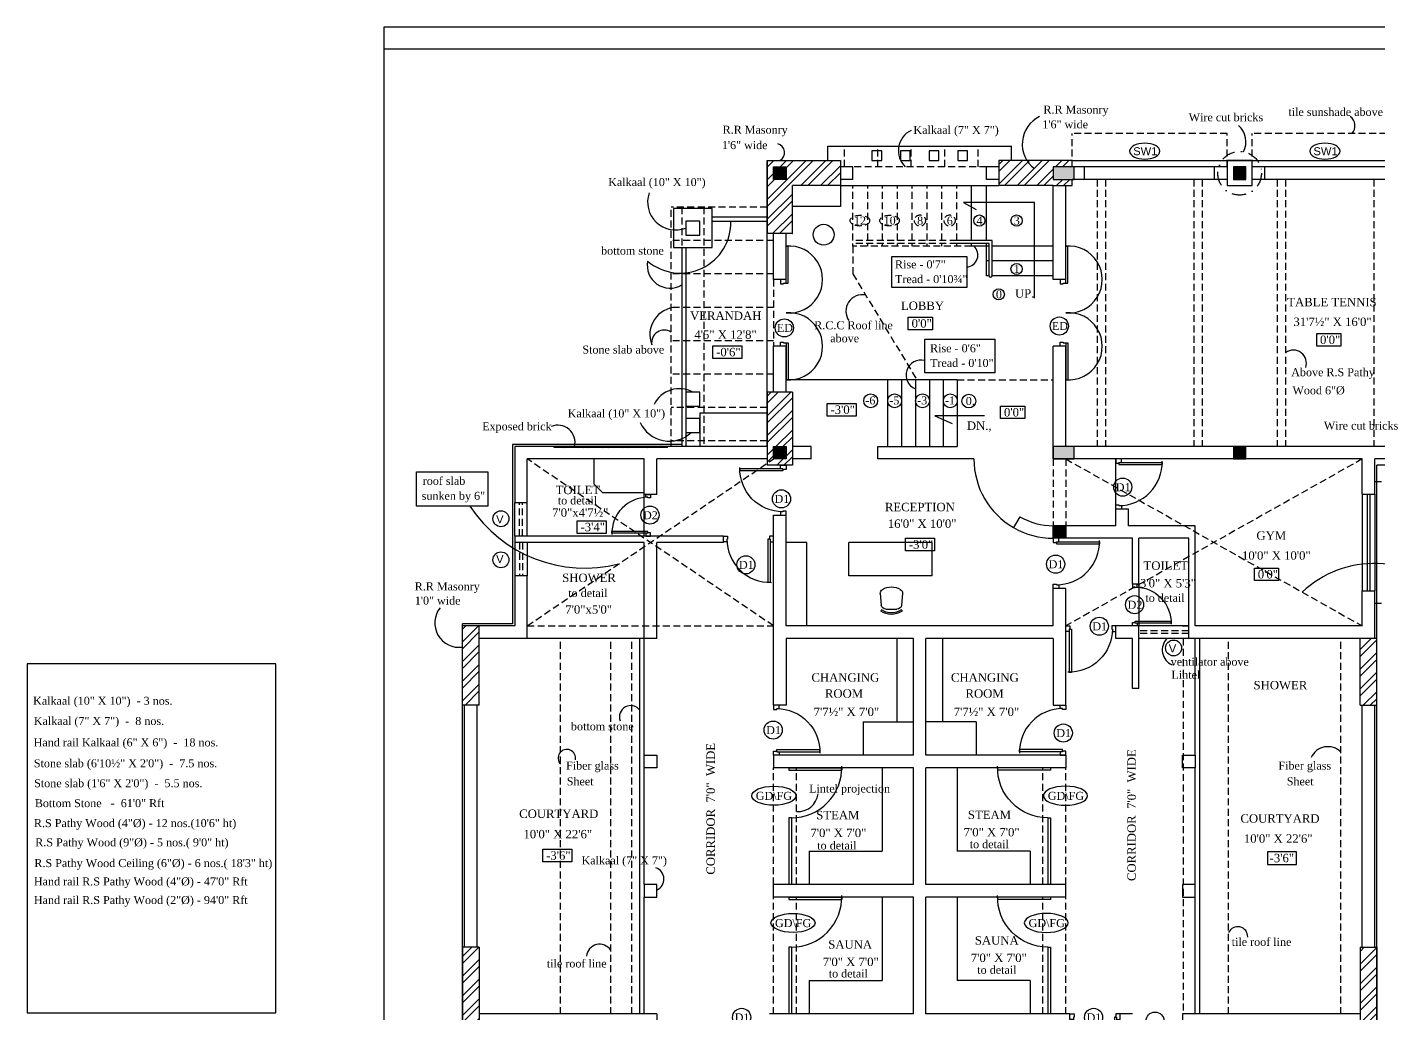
# Model space of a CAD drawing. Extents: x 12259 to 18078, y -1461 to 1911.
# Drawn here: x 13538 to 14510, y 144 to 854 of the extents above; entities that cross this region are included whole.
import ezdxf
from ezdxf.enums import TextEntityAlignment as Align

# ---------------------------------------------------------------- set-up
doc = ezdxf.new("R2010")
doc.units = 0
doc.header["$LTSCALE"] = 20
doc.header["$MEASUREMENT"] = 0
doc.linetypes.add('DASHDOT', pattern=[1, 0.5, -0.25, 0, -0.25])
doc.linetypes.add('HIDDEN', pattern=[0.375, 0.25, -0.125])
doc.layers.get('0').update_dxf_attribs({"linetype": 'CONTINUOUS'})
for name, color, linetype in [('border', 230, 'CONTINUOUS'), ('column', 31, 'CONTINUOUS'), ('DETTEXT', 7, 'CONTINUOUS'), ('DOOR', 1, 'CONTINUOUS'), ('door text', 2, 'CONTINUOUS'), ('FURN', 10, 'CONTINUOUS'), ('Glass', 130, 'CONTINUOUS'), ('handrail', 1, 'CONTINUOUS'), ('HATCH', 252, 'CONTINUOUS'), ('kalkaal', 7, 'CONTINUOUS'), ('Roof lilne', 31, 'CONTINUOUS'), ('Stone', 8, 'CONTINUOUS'), ('text', 2, 'CONTINUOUS'), ('wall', 13, 'CONTINUOUS'), ('window', 4, 'CONTINUOUS'), ('window sill', 5, 'CONTINUOUS'), ('WINTEXT', 2, 'CONTINUOUS'), ('WOOD', 7, 'CONTINUOUS')]:
    doc.layers.add(name, color=color, linetype=linetype)
doc.layers.add('correct', color=230, linetype='CONTINUOUS', plot=False)
doc.styles.add('STYLE1', font='arial_2.ttf', dxfattribs={"width": 0.75, "oblique": 25})
doc.styles.add('style5', font='times_2.ttf')
pattern_1 = [(45, (0, 47.558), (-7.071068, 7.071068), []), (45, (0, 52.558), (-7.071068, 7.071068), [])]

# ---------------------------------------------------------------- blocks, each defined once
blk = doc.blocks.new('DR1H902')
at = {"color": 0}
for p, q in [((-0.5, 0), (-0.5, 1)), ((-0.5, 1), (-0.45, 1)), ((-0.45, 0), (-0.45, 1)), ((-0.5, 0), (-0.45, 0))]:
    blk.add_line(p, q, dxfattribs=at)
blk.add_arc((-0.5, 0), 1, 0, 91.707, dxfattribs=at)
blk = doc.blocks.new('A$C3B4262AC')
at = {"layer": 'DOOR'}
for p, q in [((0, 4), (0, 0)), ((2.5, 4), (0, 4)), ((0, 0), (3, 0)), ((2.5, 2.25), (2.5, 4)), ((3, 2.25), (2.5, 2.25)), ((3, 0), (3, 2.25))]:
    blk.add_line(p, q, dxfattribs=at)
blk = doc.blocks.new('A$C1F9E242A')
blk.add_blockref('A$C3B4262AC', (0, 0))
at = {"xscale": -1}
blk.add_blockref('A$C3B4262AC', (36, 0), dxfattribs=at)
at = {"layer": 'DOOR', "xscale": -31, "yscale": 31, "zscale": 68.88888888888889}
blk.add_blockref('DR1H902', (18, 2.25), dxfattribs=at)
blk = doc.blocks.new('*U19')
at = {"xscale": -1, "rotation": 90.00000000000256}
blk.add_blockref('A$C1F9E242A', (-13.99, 19.99), dxfattribs=at)
blk = doc.blocks.new('*U23')
at = {"rotation": 270.0000000000025}
blk.add_blockref('A$C1F9E242A', (-18, 20), dxfattribs=at)
blk = doc.blocks.new('*U15')
at = {"xscale": -1, "rotation": 90.00000000000249}
blk.add_blockref('A$C1F9E242A', (-13.99, 19.99), dxfattribs=at)
blk = doc.blocks.new('*U24')
at = {"rotation": 359.9999999999999}
blk.add_blockref('A$C1F9E242A', (-36, -2), dxfattribs=at)
blk = doc.blocks.new('*U18')
at = {"xscale": -1, "rotation": 270.0000000000025}
blk.add_blockref('A$C1F9E242A', (-17.99, -16.01), dxfattribs=at)
blk = doc.blocks.new('CHAIR1')
at = {"color": 0}
for p, q in [((6.1, 10), (16.4, 9.1)), ((20.1, 5), (20.1, -5)), ((20.8, 8.8), (21.9, 9.6)), ((6.1, -10), (16.4, -9.1)), ((20.8, -8.8), (21.9, -9.6))]:
    blk.add_line(p, q, dxfattribs=at)
for centre, radius, start, end in [((15.4, 0), 15.4, 148.407, 211.593), ((5.7, 5.9), 4.06, 85.0303, 148.407), ((16, 5), 4.06, 0, 85.0303), ((7.9, 0), 15.6, 325.6197, 34.3803), ((7.9, 0), 16.9, 325.6197, 34.3803), ((5.7, -5.9), 4.06, 211.593, 274.9697), ((16, -5), 4.06, 274.9697, 0)]:
    blk.add_arc(centre, radius, start, end, dxfattribs=at)
blk = doc.blocks.new('A$C240D2A6D')
at = {"color": 0}
blk.add_line((0.97, 2.5), (0.97, 2.5), dxfattribs=at)
at = {"layer": 'DOOR'}
for p, q in [((0, 45.5), (0, 72)), ((0, 72), (1.55, 72)), ((1.55, 45.5), (1.55, 72)), ((0, 45.5), (1.55, 45.5)), ((0, 2.5), (1.55, 2.5)), ((0, 2.5), (0, -24)), ((1.55, 2.5), (1.55, -24)), ((0, -24), (1.55, -24))]:
    blk.add_line(p, q, dxfattribs=at)
for centre in [(2.15, 48), (2.15, 0)]:
    blk.add_arc(centre, 24.1, 264.87242, 95.12758, dxfattribs=at)
at = {"yscale": 1.000001437762421, "rotation": 270}
for p, xscale, zscale in [((-4, 48), 1.000001437762421, 1.000001437762421), ((-4, 0), -1.000001437762421, 1.000001437762382)]:
    blk.add_blockref('A$C3B4262AC', p, dxfattribs=dict(at, xscale=xscale, zscale=zscale))
blk = doc.blocks.new('A$C0BD9222F')
at = {"layer": 'Glass', "color": 4}
for p, q in [((0, 36), (-38, 36)), ((-38, 36), (-38, 34.2)), ((0, 34.2), (-38, 34.2)), ((0, 36), (0, 34.2))]:
    blk.add_line(p, q, dxfattribs=at)
at = {"layer": 'Glass', "color": 4, "extrusion": (0, 0, -1)}
blk.add_ellipse((-2, 36), major_axis=(-25.46, 25.46), ratio=1, start_param=3.926991, end_param=5.52758, dxfattribs=at)
blk = doc.blocks.new('*U27')
at = {"xscale": -1, "rotation": 359.9999999999998}
blk.add_blockref('A$C1F9E242A', (0, -2), dxfattribs=at)
blk = doc.blocks.new('*U28')
at = {"rotation": 179.9999999999999}
blk.add_blockref('A$C1F9E242A', (0, 2), dxfattribs=at)

msp = doc.modelspace()

# ---------------------------------------------------------------- hatches: boundary and pattern name
at = {"layer": 'column'}
msp.add_hatch(color=8, dxfattribs=at).paths.add_polyline_path([(14275.45, 495.29), (14275.45, 486.29), (14284.45, 486.29), (14284.45, 495.29)])
at = {"layer": 'HATCH'}
for points in [[(14074.45, 744.29), (14083.45, 744.29), (14083.45, 753.29), (14074.45, 753.29)], [(14290.45, 744.29), (14290.45, 753.29), (14275.45, 753.29), (14275.45, 744.29)], [(14404.95, 753.29), (14404.95, 744.29), (14413.95, 744.29), (14413.95, 753.29)], [(14083.45, 543.29), (14083.45, 552.29), (14074.45, 552.29), (14074.45, 543.29)], [(14290.45, 552.29), (14284.45, 552.29), (14275.45, 552.29), (14275.45, 543.29), (14290.45, 543.29)], [(14413.95, 552.29), (14404.95, 552.29), (14404.95, 543.29), (14413.95, 543.29)]]:
    msp.add_hatch(color=8, dxfattribs=at).paths.add_polyline_path(points)
h = msp.add_hatch(dxfattribs=at)
h.set_pattern_fill('STEEL', color=256, scale=16, style=0)
h.set_pattern_definition([(45, (0, 0), (-1.41421356, 1.41421356), []), (45, (0, 1), (-1.41421356, 1.41421356), [])])
h.paths.add_polyline_path([(13916.7, 552.29), (13916.7, 551.54), (13998.2, 551.54), (13998.2, 552.29)])
at = {"layer": 'Stone', "ltscale": 5}
h = msp.add_hatch(dxfattribs=at)
h.set_pattern_fill('STEEL', color=256, scale=80, style=0)
h.set_pattern_definition(pattern_1)
h.paths.add_polyline_path([(14122.45, 739.79), (14122.45, 757.79), (14069.95, 757.79), (14069.95, 705.29), (14087.95, 705.29), (14087.95, 739.79)])
h.paths.add_polyline_path([(14083.45, 744.29), (14074.45, 744.29), (14074.45, 753.29), (14083.45, 753.29)], flags=16)
h = msp.add_hatch(dxfattribs=at)
h.set_pattern_fill('STEEL', color=256, scale=80, style=0)
h.set_pattern_definition(pattern_1)
h.paths.add_polyline_path([(14288.95, 744.29), (14275.45, 744.29), (14275.45, 753.29), (14288.95, 753.29), (14288.95, 757.79), (14236.45, 757.79), (14236.45, 739.79), (14288.95, 739.79)])
h = msp.add_hatch(dxfattribs=at)
h.set_pattern_fill('STEEL', color=256, scale=80, style=0)
h.set_pattern_definition(pattern_1)
h.paths.add_polyline_path([(14087.95, 591.29), (14069.95, 591.29), (14069.95, 538.79), (14087.95, 538.79)])
h.paths.add_polyline_path([(14083.45, 552.29), (14083.45, 543.29), (14074.45, 543.29), (14074.45, 552.29)], flags=16)
h = msp.add_hatch(dxfattribs=at)
h.set_pattern_fill('STEEL', color=256, scale=80, style=0)
h.set_pattern_definition(pattern_1)
h.paths.add_polyline_path([(13862.95, 423.29), (13850.95, 423.29), (13850.95, 366.29), (13862.95, 366.29)])
h = msp.add_hatch(dxfattribs=at)
h.set_pattern_fill('STEEL', color=256, scale=80, style=0)
h.set_pattern_definition(pattern_1)
h.paths.add_polyline_path([(14507.95, 414.29), (14495.95, 414.29), (14495.95, 366.29), (14507.95, 366.29)])
h = msp.add_hatch(dxfattribs=at)
h.set_pattern_fill('STEEL', color=256, scale=80, style=0)
h.set_pattern_definition(pattern_1)
h.paths.add_polyline_path([(13850.95, -41.71), (13862.95, -41.71), (13862.95, 192.29), (13850.95, 192.29)])
h = msp.add_hatch(dxfattribs=at)
h.set_pattern_fill('STEEL', color=256, scale=80, style=0)
h.set_pattern_definition(pattern_1)
h.paths.add_polyline_path([(14507.95, 192.29), (14495.95, 192.29), (14495.95, -41.71), (14507.95, -41.71)])

# ---------------------------------------------------------------- linework, layer by layer
for p, q in [((14113.45, 768.29), (14245.45, 768.29)), ((14113.45, 757.79), (14113.45, 768.29)), ((14245.45, 757.79), (14245.45, 768.29)), ((14069.95, 757.79), (14113.45, 757.79)), ((14069.95, 552.29), (14069.95, 757.79)), ((14288.95, 757.79), (14677.45, 757.79)), ((14391.45, 753.29), (14297.95, 753.29)), ((14520.95, 753.29), (14427.45, 753.29)), ((14122.45, 739.79), (14236.45, 739.79)), ((14216.78, 700.29), (14216.78, 739.79)), ((14227.45, 700.29), (14227.45, 739.79)), ((14391.45, 744.29), (14297.95, 744.29)), ((14520.95, 744.29), (14427.45, 744.29)), ((14030.45, 717.29), (14069.95, 717.29)), ((14030.45, 714.29), (14069.95, 714.29)), ((14008.45, 695.29), (14008.45, 552.29)), ((14011.45, 695.29), (14011.45, 552.29)), ((14131.45, 696.29), (14131.45, 698.29)), ((14142.12, 696.29), (14142.12, 698.29)), ((14152.78, 696.29), (14152.78, 698.29)), ((14163.45, 696.29), (14163.45, 698.29)), ((14174.12, 696.29), (14174.12, 698.29)), ((14184.78, 696.29), (14184.78, 698.29)), ((14195.45, 696.29), (14195.45, 698.29)), ((14206.12, 696.29), (14206.12, 698.29)), ((14216.78, 696.29), (14216.78, 698.29)), ((14227.45, 696.29), (14216.78, 696.29)), ((14227.45, 674.96), (14227.45, 698.29)), ((14229.45, 696.29), (14227.45, 696.29)), ((14275.45, 696.29), (14231.45, 696.29)), ((14229.45, 685.62), (14227.45, 685.62)), ((14275.45, 685.62), (14231.45, 685.62)), ((14229.45, 674.96), (14227.45, 674.96)), ((14275.45, 674.96), (14231.45, 674.96)), ((14206.45, 600.29), (14083.45, 600.29)), ((14156.45, 600.29), (14156.45, 552.29)), ((14166.45, 600.29), (14166.45, 552.29)), ((14176.45, 600.29), (14176.45, 552.29)), ((14186.45, 600.29), (14186.45, 552.29)), ((14196.45, 600.29), (14196.45, 552.29)), ((14206.45, 600.29), (14206.45, 552.29)), ((14069.95, 576.29), (14021.45, 576.29)), ((14021.45, 576.29), (14021.45, 552.29)), ((13886.95, 553.79), (13886.95, 424.79)), ((14008.45, 553.79), (13886.95, 553.79)), ((14149.45, 543.29), (14149.45, 552.29)), ((14149.45, 552.29), (14206.45, 552.29)), ((13945.45, 525.29), (13945.45, 543.29)), ((14218.45, 543.29), (14149.45, 543.29)), ((14320.45, 507.29), (14320.45, 543.29)), ((14677.45, 538.79), (14507.95, 538.79)), ((14507.95, -196.21), (14507.95, 538.79)), ((13951.45, 519.29), (13945.45, 525.29)), ((13951.45, 519.29), (13981.45, 519.29)), ((13981.45, 487.79), (13981.45, 517.79)), ((14336.95, 453.29), (14336.95, 423.29)), ((13850.95, -196.21), (13850.95, 424.79)), ((13886.95, 424.79), (13850.95, 424.79)), ((13981.45, 414.29), (13897.45, 414.29)), ((13978.45, 144.29), (13978.45, 414.29)), ((13981.45, 330.29), (13981.45, 414.29)), ((14162.95, 414.29), (14162.95, 354.29)), ((14195.95, 414.29), (14195.95, 354.29)), ((14377.45, 330.29), (14377.45, 414.29)), ((14380.45, 414.29), (14380.45, 144.29)), ((13981.45, 237.29), (13981.45, 321.29)), ((14152.45, 321.29), (14152.45, 261.29)), ((14206.45, 321.29), (14206.45, 261.29)), ((14377.45, 237.29), (14377.45, 321.29)), ((14099.95, 261.29), (14099.95, 237.29)), ((14099.95, 261.29), (14152.45, 261.29)), ((14258.95, 261.29), (14206.45, 261.29)), ((14258.95, 261.29), (14258.95, 237.29)), ((13981.45, 144.29), (13981.45, 228.29)), ((14152.45, 228.29), (14152.45, 168.29)), ((14206.45, 228.29), (14206.45, 168.29)), ((14377.45, 144.29), (14377.45, 228.29)), ((14099.95, 168.29), (14099.95, 144.29)), ((14099.95, 168.29), (14152.45, 168.29)), ((14258.95, 168.29), (14206.45, 168.29)), ((14258.95, 168.29), (14258.95, 144.29))]:
    msp.add_line(p, q)
at = {"linetype": 'HIDDEN'}
for p, q in [((14125.45, 753.29), (14125.45, 768.29)), ((14149.45, 753.29), (14149.45, 768.29)), ((14173.45, 753.29), (14173.45, 768.29)), ((14197.45, 753.29), (14197.45, 768.29)), ((14221.45, 753.29), (14221.45, 768.29)), ((14227.45, 753.29), (14131.45, 753.29)), ((14131.45, 700.29), (14131.45, 739.79)), ((14142.12, 700.29), (14142.12, 739.79)), ((14152.78, 700.29), (14152.78, 739.79)), ((14163.45, 700.29), (14163.45, 739.79)), ((14174.12, 700.29), (14174.12, 739.79)), ((14184.78, 700.29), (14184.78, 739.79)), ((14195.45, 700.29), (14195.45, 739.79)), ((14206.12, 700.29), (14206.12, 739.79)), ((14216.78, 696.29), (14131.45, 696.29)), ((14131.45, 696.29), (14131.45, 676.29)), ((14131.45, 676.29), (14177.45, 600.29)), ((14206.45, 600.29), (14275.45, 600.29)), ((14074.45, 423.29), (13897.45, 543.29)), ((13897.45, 423.29), (14074.45, 543.29)), ((14275.45, 543.29), (14275.45, 495.29)), ((14284.45, 543.29), (14284.45, 495.29)), ((14497.45, 543.29), (14284.45, 423.29)), ((14284.45, 543.29), (14497.45, 423.29)), ((13897.45, 423.29), (14074.45, 423.29)), ((14074.45, 237.29), (14074.45, 321.29)), ((14090.95, 237.29), (14090.95, 321.29)), ((14267.95, 237.29), (14267.95, 321.29)), ((14284.45, 237.29), (14284.45, 321.29)), ((14074.45, 144.29), (14074.45, 228.29)), ((14090.95, 144.29), (14090.95, 228.29)), ((14267.95, 144.29), (14267.95, 228.29)), ((14284.45, 144.29), (14284.45, 228.29))]:
    msp.add_line(p, q, dxfattribs=at)
at = {"color": 8}
msp.add_line((13998.2, 552.29), (13916.7, 552.29), dxfattribs=at)
at = {"color": 41}
for p, q in [((14138.95, 354.29), (14138.95, 330.29)), ((14138.95, 354.29), (14174.95, 354.29)), ((14219.95, 354.29), (14183.95, 354.29)), ((14219.95, 354.29), (14219.95, 330.29))]:
    msp.add_line(p, q, dxfattribs=at)
for points in [[(13990.45, 330.29), (13990.45, 321.29), (13981.45, 321.29), (13981.45, 330.29)], [(14377.45, 330.29), (14377.45, 321.29), (14368.45, 321.29), (14368.45, 330.29)], [(13990.45, 228.29), (13990.45, 237.29), (13981.45, 237.29), (13981.45, 228.29)], [(14377.45, 228.29), (14377.45, 237.29), (14368.45, 237.29), (14368.45, 228.29)]]:
    msp.add_lwpolyline(points, close=True)
msp.add_arc((14275.45, 543.29), 57, 180, 239.99204)
at = {"layer": 'border'}
msp.add_line((14786.85, 837.96), (13794.4, 837.96), dxfattribs=at)
at = {"layer": 'column'}
for points in [[(14083.45, 744.29), (14074.45, 744.29), (14074.45, 753.29), (14083.45, 753.29)], [(14275.45, 744.29), (14290.45, 744.29), (14290.45, 753.29), (14275.45, 753.29)], [(14413.95, 753.29), (14404.95, 753.29), (14404.95, 744.29), (14413.95, 744.29)], [(14083.45, 543.29), (14074.45, 543.29), (14074.45, 552.29), (14083.45, 552.29)], [(14275.45, 543.29), (14290.45, 543.29), (14290.45, 552.29), (14275.45, 552.29)], [(14413.95, 552.29), (14404.95, 552.29), (14404.95, 543.29), (14413.95, 543.29)], [(14284.45, 486.29), (14275.45, 486.29), (14275.45, 495.29), (14284.45, 495.29)]]:
    msp.add_lwpolyline(points, close=True, dxfattribs=at)
at = {"layer": 'correct', "color": 3}
for points in [[(13794.4, -339.12), (14786.85, -339.12), (14786.85, 853.82), (13794.4, 853.82)], [(13537.96, 145.1), (13716.79, 145.1), (13716.79, 396.11), (13537.96, 396.11)]]:
    msp.add_lwpolyline(points, close=True, dxfattribs=at)
at = {"layer": 'DETTEXT'}
for points in [[(14159.46, 688.87), (14213.28, 688.87), (14213.28, 666.62), (14159.46, 666.62)], [(14183.2, 629.46), (14233.5, 629.46), (14233.5, 605.15), (14183.2, 605.15)], [(13817.81, 534.04), (13869.04, 534.04), (13869.04, 509.43), (13817.81, 509.43)]]:
    msp.add_lwpolyline(points, close=True, dxfattribs=at)
at = {"layer": 'DETTEXT', "linetype": 'DASHDOT'}
msp.add_circle((14409.39, 748.69), 15.68, dxfattribs=at)
at = {"layer": 'DETTEXT', "linetype": 'HIDDEN'}
for centre in [(14179.69, 714.71), (14201.02, 714.71)]:
    msp.add_circle(centre, 4.01, dxfattribs=at)
at = {"layer": 'DETTEXT'}
for centre, radius in [((14222.35, 714.71), 4.01), ((14249.09, 714.71), 4.01), ((14249.09, 679.89), 4.01), ((14236.33, 661.67), 4.01), ((14144.23, 585.06), 4.99), ((14161.46, 585.06), 4.99), ((14181.46, 585.06), 4.99), ((14201.46, 585.06), 4.99), ((14214.85, 584.91), 4.97)]:
    msp.add_circle(centre, radius, dxfattribs=at)
for centre, radius, start, end in [((14275.22, 769.55), 22.03, 115.64274, 232.71568), ((14484, 782.75), 8.28, 318.69415, 53.7121), ((14180.22, 764.95), 16.07, 115.04133, 226.487), ((14398, 771.25), 15.91, 333.33843, 48.3707), ((14075.79, 763.55), 6.59, 299.13141, 75.45899), ((14004.04, 727.98), 20.1, 160.84672, 291.63989), ((14007.48, 713.23), 36.3, 229.64309, 1.67144), ((14212.75, 689.89), 8.56, 273.54399, 48.3732), ((14000.03, 682.47), 16.36, 169.0945, 300.96879), ((14138.32, 649.56), 11.84, 78.89229, 214.75528), ((14005.13, 632.69), 19.6, 91.31093, 201.72277), ((13995.92, 626.86), 9.11, 56.46347, 188.96401), ((14180.44, 603.63), 10.79, 75.16382, 248.30605), ((14448.02, 612.11), 9.41, 340.8097, 126.2783), ((14006.73, 573.6), 20.18, 61.21173, 153.98677), ((13919.34, 555.15), 12.45, 346.73488, 111.92823), ((13999.52, 579.22), 23.12, 204.6588, 312.93757), ((13938.72, 563.57), 98.72, 213.26148, 284.45948), ((14505.71, 394), 74.11, 41.55748, 133.76715), ((13848.48, 425.38), 17.5, 141.50716, 278.10617), ((14365.34, 406.01), 11.54, 134.09923, 247.31334), ((13971.84, 357.86), 8.14, 35.62718, 200.98672), ((13925.88, 328.2), 6.28, 348.96506, 223.71733), ((14472.81, 323.34), 13.12, 44.30327, 156.17817), ((14092.06, 304.36), 14.52, 265.61838, 352.49064), ((13987.06, 241.24), 8.62, 293.13359, 71.41275), ((14408.04, 199.86), 7.2, 357.63035, 156.35183), ((13949.46, 184.85), 9.56, 33.28696, 174.2187)]:
    msp.add_arc(centre, radius, start, end, dxfattribs=at)
at = {"layer": 'DETTEXT', "linetype": 'HIDDEN', "extrusion": (0, 0, -1)}
for centre in [(14136.51, 714.64), (14157.85, 714.64)]:
    msp.add_ellipse(centre, major_axis=(7.19, 0), ratio=0.505597, dxfattribs=at)
at = {"layer": 'door text', "color": 7}
for centre in [(14082.19, 637.5), (14279.81, 638.86), (14325.39, 523.04), (14080.14, 514.61), (13985.64, 502.92), (14054.58, 467.21), (14277.16, 467.66), (14333.9, 438.51), (14308.55, 423.03), (14074.18, 348.4), (14282.67, 346.27), (14051.52, 141.86), (14304.45, 141.84), (14348.62, 139.13)]:
    msp.add_circle(centre, 6.51, dxfattribs=at)
at = {"layer": 'door text', "color": 7, "extrusion": (0, 0, -1)}
for centre, major_axis, ratio in [((14341.21, 764.59), (10.93, 0), 0.523922), ((14470.71, 764.59), (10.93, 0), 0.523922), ((14284.28, 301.21), (-15.82, 0), 0.431713), ((14270.47, 209.73), (-15.82, 0), 0.431713)]:
    msp.add_ellipse(centre, major_axis=major_axis, ratio=ratio, start_param=-1.570796, end_param=4.712389, dxfattribs=at)
at = {"layer": 'door text', "color": 7}
for centre in [(14074.62, 301.21), (14088.43, 209.73)]:
    msp.add_ellipse(centre, major_axis=(15.82, 0), ratio=0.431713, start_param=-1.570796, end_param=4.712389, dxfattribs=at)
at = {"layer": 'FURN'}
for p, q in [((14122.45, 739.79), (14122.45, 724.79)), ((14122.45, 724.79), (14087.95, 724.79)), ((14098.45, 483.29), (14083.45, 483.29)), ((14098.45, 423.29), (14098.45, 483.29)), ((14128.45, 459.29), (14128.45, 483.29)), ((14188.45, 483.29), (14128.45, 483.29)), ((14188.45, 459.29), (14188.45, 483.29)), ((14188.45, 459.29), (14128.45, 459.29))]:
    msp.add_line(p, q, dxfattribs=at)
msp.add_circle((14110.44, 704.51), 7.5, dxfattribs=at)
at = {"layer": 'Glass', "linetype": 'HIDDEN'}
for p, q in [((13921.35, 144.29), (13921.35, 414.29)), ((13972.54, 144.29), (13972.54, 414.29)), ((14368.81, 414.29), (14368.81, 144.29)), ((14482.2, 144.29), (14482.2, 414.29))]:
    msp.add_line(p, q, dxfattribs=at)
at = {"layer": 'Glass'}
for p, q in [((14085.45, 285.29), (14085.45, 237.29)), ((14087.45, 285.29), (14085.45, 285.29)), ((14087.45, 285.29), (14087.45, 237.29)), ((14271.45, 285.29), (14271.45, 237.29)), ((14271.45, 285.29), (14273.45, 285.29)), ((14273.45, 285.29), (14273.45, 237.29)), ((14085.45, 192.29), (14085.45, 144.29)), ((14087.45, 192.29), (14085.45, 192.29)), ((14087.45, 192.29), (14087.45, 144.29)), ((14271.45, 192.29), (14271.45, 144.29)), ((14271.45, 192.29), (14273.45, 192.29)), ((14273.45, 192.29), (14273.45, 144.29))]:
    msp.add_line(p, q, dxfattribs=at)
at = {"layer": 'handrail', "linetype": 'HIDDEN'}
for p, q in [((14206.12, 700.29), (14131.45, 700.29)), ((14206.12, 698.29), (14131.45, 698.29))]:
    msp.add_line(p, q, dxfattribs=at)
at = {"layer": 'handrail'}
for p, q in [((14231.45, 700.29), (14206.12, 700.29)), ((14231.45, 674.96), (14231.45, 700.29)), ((14229.45, 698.29), (14206.12, 698.29)), ((14229.45, 674.96), (14229.45, 698.29))]:
    msp.add_line(p, q, dxfattribs=at)
msp.add_arc((14230.45, 674.96), 1, 180, 0, dxfattribs=at)
at = {"layer": 'kalkaal', "linetype": 'HIDDEN'}
for p, q in [((14069.95, 724.29), (14000.95, 724.29)), ((14000.95, 552.29), (14000.95, 724.29)), ((14008.45, 724.29), (14008.45, 552.29)), ((14024.45, 724.29), (14024.45, 552.29)), ((14074.45, 700.29), (14000.95, 700.29)), ((14074.45, 676.29), (14000.95, 676.29)), ((14074.45, 672.29), (14074.45, 624.29)), ((14074.45, 652.29), (14000.95, 652.29)), ((14074.45, 628.29), (14000.95, 628.29)), ((14074.45, 604.29), (14000.95, 604.29)), ((14069.95, 580.29), (14000.95, 580.29)), ((14069.95, 556.29), (14000.95, 556.29))]:
    msp.add_line(p, q, dxfattribs=at)
at = {"layer": 'kalkaal'}
for points in [[(14145.18, 764.79), (14145.18, 757.79), (14152.18, 757.79), (14152.18, 764.79), (14145.18, 764.79)], [(14165.65, 764.79), (14165.65, 757.79), (14172.65, 757.79), (14172.65, 764.79), (14165.65, 764.79)], [(14186.25, 764.79), (14186.25, 757.79), (14193.25, 757.79), (14193.25, 764.79), (14186.25, 764.79)], [(14206.85, 764.79), (14206.85, 757.79), (14213.85, 757.79), (14213.85, 764.79), (14206.85, 764.79)]]:
    msp.add_lwpolyline(points, dxfattribs=at)
msp.add_lwpolyline([(14002.45, 695.29), (14030.45, 695.29), (14030.45, 723.29), (14002.45, 723.29)], close=True, dxfattribs=at)
at = {"layer": 'Roof lilne', "linetype": 'HIDDEN'}
for p, q in [((14400.45, 777.29), (14288.95, 777.29)), ((14288.95, 753.29), (14288.95, 777.29)), ((14400.45, 753.29), (14400.45, 777.29)), ((14529.95, 777.29), (14418.45, 777.29)), ((14418.45, 753.29), (14418.45, 777.29)), ((14506.45, 527.04), (14530.45, 527.04)), ((14506.45, 439.54), (14530.45, 439.54)), ((13957.45, 144.29), (13957.45, 414.29)), ((14401.45, 144.29), (14401.45, 414.29))]:
    msp.add_line(p, q, dxfattribs=at)
at = {"layer": 'text'}
for points in [[(14261.93, 658.86), (14261.93, 727.76), (14210.92, 727.76), (14219.97, 722.59)], [(14226.15, 574.31), (14190.29, 574.31), (14202.79, 568.68)]]:
    msp.add_lwpolyline(points, dxfattribs=at)
for points in [[(14171.25, 645.25), (14188.6, 645.25), (14188.6, 636.22), (14171.25, 636.22)], [(14464.77, 633.43), (14482.12, 633.43), (14482.12, 624.4), (14464.77, 624.4)], [(14030.79, 624.61), (14051.73, 624.61), (14051.73, 615.58), (14030.79, 615.58)], [(14112.92, 583.18), (14133.86, 583.18), (14133.86, 574.15), (14112.92, 574.15)], [(14237.63, 581.34), (14254.98, 581.34), (14254.98, 572.31), (14237.63, 572.31)], [(13933.31, 498.85), (13954.25, 498.85), (13954.25, 489.83), (13933.31, 489.83)], [(14169.28, 486.24), (14190.22, 486.24), (14190.22, 477.21), (14169.28, 477.21)], [(14420.04, 464.9), (14437.39, 464.9), (14437.39, 455.88), (14420.04, 455.88)], [(13908.58, 262.67), (13929.52, 262.67), (13929.52, 253.64), (13908.58, 253.64)], [(14450.32, 260.89), (14429.38, 260.89), (14429.38, 251.86), (14450.32, 251.86)]]:
    msp.add_lwpolyline(points, close=True, dxfattribs=at)
at = {"layer": 'wall'}
for p, q in [((14069.95, 757.79), (14122.45, 757.79)), ((14069.95, 757.79), (14069.95, 705.29)), ((14122.45, 757.79), (14122.45, 739.79)), ((14131.45, 753.29), (14122.45, 753.29)), ((14131.45, 744.29), (14131.45, 753.29)), ((14236.45, 753.29), (14227.45, 753.29)), ((14227.45, 744.29), (14227.45, 753.29)), ((14288.95, 757.79), (14236.45, 757.79)), ((14236.45, 757.79), (14236.45, 739.79)), ((14288.95, 753.29), (14288.95, 757.79)), ((14297.95, 753.29), (14288.95, 753.29)), ((14297.95, 744.29), (14297.95, 753.29)), ((14400.45, 753.29), (14391.45, 753.29)), ((14391.45, 744.29), (14391.45, 753.29)), ((14427.45, 753.29), (14418.45, 753.29)), ((14427.45, 744.29), (14427.45, 753.29)), ((14122.45, 739.79), (14087.95, 739.79)), ((14087.95, 705.29), (14087.95, 739.79)), ((14131.45, 744.29), (14122.45, 744.29)), ((14236.45, 744.29), (14227.45, 744.29)), ((14275.45, 739.79), (14236.45, 739.79)), ((14275.45, 672.29), (14275.45, 739.79)), ((14275.45, 739.79), (14288.95, 739.79)), ((14284.45, 672.29), (14284.45, 739.79)), ((14297.95, 744.29), (14288.95, 744.29)), ((14288.95, 739.79), (14288.95, 744.29)), ((14400.45, 744.29), (14391.45, 744.29)), ((14427.45, 744.29), (14418.45, 744.29)), ((14087.95, 705.29), (14069.95, 705.29)), ((14074.45, 672.29), (14074.45, 705.29)), ((14083.45, 672.29), (14083.45, 705.29)), ((14074.45, 672.29), (14074.45, 672.29)), ((14083.45, 672.29), (14074.45, 672.29)), ((14284.45, 672.29), (14275.45, 672.29)), ((14074.45, 591.29), (14074.45, 624.29)), ((14083.45, 624.29), (14074.45, 624.29)), ((14083.45, 591.29), (14083.45, 624.29)), ((14275.45, 543.29), (14275.45, 624.29)), ((14284.45, 624.29), (14275.45, 624.29)), ((14284.45, 552.29), (14284.45, 624.29)), ((14087.95, 591.29), (14069.95, 591.29)), ((14069.95, 591.29), (14069.95, 538.79)), ((14087.95, 591.29), (14087.95, 538.79)), ((13888.45, 552.29), (13888.45, 511.79)), ((13916.7, 552.29), (13888.45, 552.29)), ((13916.7, 551.54), (13916.7, 552.29)), ((13998.2, 551.54), (13916.7, 551.54)), ((14069.95, 552.29), (13998.2, 552.29)), ((13998.2, 551.54), (13998.2, 552.29)), ((14101.45, 552.29), (14087.95, 552.29)), ((14101.45, 543.29), (14101.45, 552.29)), ((14529.95, 552.29), (14284.45, 552.29)), ((13981.45, 543.29), (13897.45, 543.29)), ((13897.45, 511.79), (13897.45, 543.29)), ((13981.45, 517.79), (13981.45, 543.29)), ((13990.45, 517.79), (13990.45, 543.29)), ((14069.95, 543.29), (13990.45, 543.29)), ((14087.95, 538.79), (14069.95, 538.79)), ((14101.45, 543.29), (14087.95, 543.29)), ((14497.45, 543.29), (14275.45, 543.29)), ((14497.45, 518.04), (14497.45, 543.29)), ((14506.45, 518.04), (14506.45, 543.29)), ((14529.95, 543.29), (14506.45, 543.29)), ((13990.45, 517.79), (13981.45, 517.79)), ((14497.45, 518.04), (14506.45, 518.04)), ((13897.45, 511.79), (13888.45, 511.79)), ((14320.45, 495.29), (14320.45, 507.29)), ((14329.45, 507.29), (14320.45, 507.29)), ((14329.45, 495.29), (14329.45, 507.29)), ((14074.45, 502.79), (14083.45, 502.79)), ((14074.45, 366.29), (14074.45, 502.79)), ((14083.45, 423.29), (14083.45, 502.79)), ((14251.45, 501.72), (14246.94, 493.93)), ((14038.45, 487.79), (13888.45, 487.79)), ((13888.45, 487.79), (13888.45, 483.29)), ((13897.45, 487.79), (13897.45, 487.79)), ((14038.45, 483.29), (14038.45, 487.79)), ((14320.45, 495.29), (14275.45, 495.29)), ((14332.45, 486.29), (14275.45, 486.29)), ((14377.45, 495.29), (14329.45, 495.29)), ((14332.45, 453.29), (14332.45, 486.29)), ((14372.95, 486.29), (14336.95, 486.29)), ((14336.95, 453.29), (14336.95, 486.29)), ((14372.95, 414.29), (14372.95, 486.29)), ((14377.45, 423.29), (14377.45, 495.29)), ((13981.45, 483.29), (13888.45, 483.29)), ((13897.45, 483.29), (13897.45, 483.29)), ((13981.45, 414.29), (13981.45, 483.29)), ((13990.45, 414.29), (13990.45, 483.29)), ((14038.45, 483.29), (13990.45, 483.29)), ((13888.45, 459.29), (13888.45, 423.29)), ((13897.45, 459.29), (13888.45, 459.29)), ((13897.45, 414.29), (13897.45, 459.29)), ((14275.45, 423.29), (14275.45, 450.29)), ((14284.45, 450.29), (14275.45, 450.29)), ((14284.45, 366.29), (14284.45, 450.29)), ((14336.95, 453.29), (14332.45, 453.29)), ((14497.45, 423.29), (14497.45, 448.54)), ((14497.45, 448.54), (14506.45, 448.54)), ((14506.45, 414.29), (14506.45, 448.54)), ((13850.95, 366.29), (13850.95, 423.29)), ((13862.95, 423.29), (13850.95, 423.29)), ((13888.45, 423.29), (13862.95, 423.29)), ((13862.95, 366.29), (13862.95, 423.29)), ((14275.45, 423.29), (14083.45, 423.29)), ((14336.95, 423.29), (14320.45, 423.29)), ((14320.45, 414.29), (14320.45, 423.29)), ((14336.95, 378.29), (14336.95, 423.29)), ((14368.45, 423.29), (14372.95, 423.29)), ((14497.45, 423.29), (14377.45, 423.29)), ((13897.45, 414.29), (13862.95, 414.29)), ((13990.45, 414.29), (13981.45, 414.29)), ((14083.45, 414.29), (14083.45, 366.29)), ((14174.95, 414.29), (14083.45, 414.29)), ((14174.95, 330.29), (14174.95, 414.29)), ((14183.95, 330.29), (14183.95, 414.29)), ((14275.45, 414.29), (14183.95, 414.29)), ((14275.45, 414.29), (14275.45, 366.29)), ((14332.45, 414.29), (14320.45, 414.29)), ((14332.45, 378.29), (14332.45, 414.29)), ((14507.95, 414.29), (14368.45, 414.29)), ((14495.95, 366.29), (14495.95, 414.29)), ((14507.95, 366.29), (14507.95, 414.29)), ((14336.95, 378.29), (14332.45, 378.29)), ((13862.95, 366.29), (13850.95, 366.29)), ((13852.45, 192.29), (13852.45, 366.29)), ((13861.45, 192.29), (13861.45, 366.29)), ((14083.45, 366.29), (14074.45, 366.29)), ((14275.45, 366.29), (14284.45, 366.29)), ((14495.95, 366.29), (14507.95, 366.29)), ((14497.45, 192.29), (14497.45, 366.29)), ((14506.45, 192.29), (14506.45, 366.29)), ((14174.95, 330.29), (14074.45, 330.29)), ((14074.45, 330.29), (14074.45, 321.29)), ((14174.95, 321.29), (14074.45, 321.29)), ((14174.95, 237.29), (14174.95, 321.29)), ((14284.45, 330.29), (14183.95, 330.29)), ((14183.95, 237.29), (14183.95, 321.29)), ((14284.45, 321.29), (14183.95, 321.29)), ((14284.45, 330.29), (14284.45, 321.29)), ((14074.45, 228.29), (14074.45, 237.29)), ((14174.95, 237.29), (14074.45, 237.29)), ((14284.45, 237.29), (14183.95, 237.29)), ((14284.45, 228.29), (14284.45, 237.29)), ((14174.95, 228.29), (14074.45, 228.29)), ((14174.95, 144.29), (14174.95, 228.29)), ((14183.95, 144.29), (14183.95, 228.29)), ((14284.45, 228.29), (14183.95, 228.29)), ((13862.95, 192.29), (13850.95, 192.29)), ((13850.95, 192.29), (13850.95, -41.71)), ((13862.95, 192.29), (13862.95, -41.71)), ((14495.95, 192.29), (14507.95, 192.29)), ((14495.95, 192.29), (14495.95, -41.71)), ((14507.95, 192.29), (14507.95, -41.71)), ((13990.45, 144.29), (13862.95, 144.29)), ((13990.45, 144.29), (13990.45, 135.29)), ((14174.95, 144.29), (14071.45, 144.29)), ((14287.45, 144.29), (14183.95, 144.29)), ((14332.45, 144.29), (14323.45, 144.29)), ((14495.95, 144.29), (14368.45, 144.29)), ((14368.45, 144.29), (14368.45, 135.29))]:
    msp.add_line(p, q, dxfattribs=at)
for points in [[(14418.45, 757.79), (14400.45, 757.79), (14400.45, 739.79), (14418.45, 739.79)], [(14011.45, 704.29), (14021.45, 704.29), (14021.45, 714.29), (14011.45, 714.29)], [(14011.45, 581.29), (14021.45, 581.29), (14021.45, 591.29), (14011.45, 591.29)], [(14011.45, 562.29), (14021.45, 562.29), (14021.45, 572.29), (14011.45, 572.29)]]:
    msp.add_lwpolyline(points, close=True, dxfattribs=at)
for radius, start in [(48, 240), (57, 239.99204)]:
    msp.add_arc((14275.45, 543.29), radius, start, 270, dxfattribs=at)
at = {"layer": 'window'}
for p, q in [((14500.95, 518.04), (14500.95, 448.54)), ((14502.95, 518.04), (14502.95, 448.54))]:
    msp.add_line(p, q, dxfattribs=at)
at = {"layer": 'window', "linetype": 'HIDDEN'}
for p, q in [((13891.95, 487.79), (13891.95, 511.79)), ((13893.95, 487.79), (13893.95, 511.79)), ((13891.95, 483.29), (13891.95, 459.29)), ((13893.95, 483.29), (13893.95, 459.29)), ((14372.95, 419.79), (14336.95, 419.79)), ((14372.95, 417.79), (14336.95, 417.79))]:
    msp.add_line(p, q, dxfattribs=at)
at = {"layer": 'window sill'}
for p, q in [((14497.45, 518.04), (14497.45, 448.54)), ((14506.45, 518.04), (14506.45, 448.54)), ((13888.45, 487.79), (13888.45, 511.79)), ((13897.45, 487.79), (13897.45, 511.79)), ((13888.45, 483.29), (13888.45, 459.29)), ((13897.45, 483.29), (13897.45, 459.29)), ((14372.95, 423.29), (14336.95, 423.29)), ((14372.95, 414.29), (14336.95, 414.29))]:
    msp.add_line(p, q, dxfattribs=at)
at = {"layer": 'WINTEXT', "color": 0}
for centre in [(13878.53, 500.33), (13878.53, 470.75), (14361.94, 407.41)]:
    msp.add_circle(centre, 5.71, dxfattribs=at)
at = {"layer": 'WOOD', "color": 8, "linetype": 'HIDDEN'}
for p, q in [((14306.95, 744.29), (14306.95, 552.29)), ((14312.95, 744.29), (14312.95, 552.29)), ((14376.45, 744.29), (14376.45, 552.29)), ((14382.45, 744.29), (14382.45, 552.29)), ((14436.45, 744.29), (14436.45, 552.29)), ((14442.45, 744.29), (14442.45, 552.29)), ((14505.95, 744.29), (14505.95, 552.29))]:
    msp.add_line(p, q, dxfattribs=at)

# ---------------------------------------------------------------- block references
at = {"layer": 'DOOR'}
for name, p in [('A$C240D2A6D', (14083.45, 624.29)), ('A$C240D2A6D', (14284.45, 624.29)), ('*U15', (14298.44, 346.3))]:
    msp.add_blockref(name, p, dxfattribs=at)
for name, p, rotation in [('*U28', (14081.45, 502.79), 270), ('*U19', (14306.46, 527.28), 180), ('*U18', (14054.46, 469.8), 270), ('*U27', (14277.45, 450.29), 270), ('*U24', (14284.45, 421.29), 180), ('*U15', (14307.44, 158.28), 90)]:
    msp.add_blockref(name, p, dxfattribs=dict(at, rotation=rotation))
for p, xscale, yscale, zscale in [((13970.96, 501.13), -0.8333333333339397, 0.8333333333339397, 0.8333333333332575), ((14347.44, 436.63), 0.8333333333333712, 0.8333333333333712, 0.8333333333333712)]:
    msp.add_blockref('*U23', p, dxfattribs=dict(at, xscale=xscale, yscale=yscale, zscale=zscale))
at = {"layer": 'DOOR', "xscale": -1}
msp.add_blockref('*U15', (14060.46, 346.3), dxfattribs=at)
at = {"layer": 'FURN', "xscale": -0.7999999999992724, "yscale": 0.7999999999992724, "zscale": 0.8, "rotation": 90}
msp.add_blockref('CHAIR1', (14159.14, 451.36), dxfattribs=at)
at = {"layer": 'Glass', "xscale": -1}
for p in [(14085.45, 285.29), (14085.45, 192.29)]:
    msp.add_blockref('A$C0BD9222F', p, dxfattribs=at)
at = {"layer": 'Glass'}
for p in [(14273.45, 285.29), (14273.45, 192.29)]:
    msp.add_blockref('A$C0BD9222F', p, dxfattribs=at)

# ---------------------------------------------------------------- texts
at = {"layer": 'DETTEXT', "style": 'style5'}
for s, p in [('R.R Masonry', (14268.38, 791.59)), (' 1\'6" wide', (14265.42, 780.99)), ('R.R Masonry ', (14037.83, 777.16)), ('Kalkaal (7" X 7")', (14174.94, 776.97)), (' 1\'6" wide', (14035.13, 766.05)), ('Kalkaal (10" X 10")', (13955.6, 739.48)), ('bottom stone', (13950.48, 690.18)), ('Rise - 0\'7"', (14161.7, 680.31)), ('Tread - 0\'10¾"', (14161.7, 669.72)), ('R.C.C Roof line', (14103.68, 636.55)), ('above', (14115.18, 627.17)), ('Stone slab above', (13937.04, 619.07)), ('Rise - 0\'6"', (14186.93, 620.02)), ('Tread - 0\'10"', (14186.93, 609.43)), ('Kalkaal (10" X 10")', (13926.49, 573.21)), ('Exposed brick', (13865.04, 563.87)), ('roof slab', (13822.33, 524.67)), ('sunken by 6"', (13821.59, 513.92)), ('R.R Masonry', (13816.54, 448.81)), ('1\'0" wide', (13816.63, 438.62)), ('bottom stone', (13928.84, 348.22)), ('Kalkaal (7" X 7")', (13936.46, 251.82))]:
    msp.add_text(s, height=5.75, dxfattribs=at).set_placement(p)
for s, p in [('Wire cut bricks', (14399.54, 786.08)), ('tile sunshade above', (14478.44, 789.93)), ('Above R.S Pathy ', (14477.59, 602.78)), ('Wood 6"%%C', (14466.15, 589.75)), ('Wire cut bricks', (14496.69, 564.43)), ('to detail', (13933.52, 510.61)), ('to detail', (13941, 444.02)), ('to detail', (14355.78, 440.55)), ('ventilator above ', (14389.03, 394.66)), (' Lintel', (14369.69, 385.29)), ('Kalkaal (10" X 10")  - 3 nos.', (13592.4, 366.58)), ('Kalkaal (7" X 7")  -  8 nos.', (13589.66, 352.07)), ('Hand rail Kalkaal (6" X 6")  -  18 nos.', (13609.06, 336.66)), ('Stone slab (6\'10½" X 2\'0")  -  7.5 nos.', (13608.75, 321.64)), ('Fiber glass ', (13945.35, 319.96)), ('Fiber glass ', (14457.3, 319.96)), ('Stone slab (1\'6" X 2\'0")  -  5.5 nos.', (13603.52, 307.31)), ('Sheet', (13935.44, 308.65)), ('Sheet', (14452.91, 308.65)), ('Lintel projection', (14129.09, 303.49)), ('Bottom Stone   -  61\'0" Rft', (13590.14, 292.98)), ('R.S Pathy Wood (4"%%C) - 12 nos.(10\'6" ht)', (13615.62, 278.64)), ('R.S Pathy Wood (9"%%C) - 5 nos.( 9\'0" ht)', (13613.31, 264.81)), ('to detail', (14119.96, 262.57)), ('to detail', (14229.54, 263.48)), ('R.S Pathy Wood Ceiling (6"%%C) - 6 nos.( 18\'3" ht)', (13628.72, 249.89)), ('Hand rail R.S Pathy Wood (4"%%C) - 47\'0" Rft', (13619.69, 236.71)), ('Hand rail R.S Pathy Wood (2"%%C) - 94\'0" Rft', (13619.69, 223.32)), ('tile roof line', (14425.14, 193.25)), ('tile roof line', (13933, 177.73)), ('to detail', (14128.22, 170.53)), ('to detail', (14234.96, 173.15))]:
    msp.add_text(s, height=5.75, dxfattribs=at).set_placement(p, align=Align.CENTER)
at = {"layer": 'DETTEXT', "color": 7, "style": 'style5'}
for s, height, p in [('12', 5.739, (14132.24, 711.78)), ('10', 5.739, (14153.57, 711.78)), ('8', 5.74, (14177.63, 711.78)), ('6', 5.74, (14198.96, 711.78)), ('4', 5.74, (14220.3, 711.78)), ('3', 5.74, (14247.04, 711.78)), ('1', 5.74, (14247.04, 677.07)), ('0.', 5.739, (14234.27, 658.84)), ('-6', 5.739, (14140.41, 582.53)), ('-5', 5.739, (14157.64, 582.53)), ('-3', 5.739, (14177.64, 582.53)), ('-1', 5.739, (14197.64, 582.53)), ('0.', 5.739, (14212.58, 582.09))]:
    msp.add_text(s, height=height, dxfattribs=at).set_placement(p)
at = {"layer": 'door text', "style": 'style5'}
for s, p in [('ED', (14274.45, 636.03)), ('ED', (14076.84, 634.68)), ('D1', (14320.38, 520.14)), ('D1', (14075.14, 511.71)), ('D2', (13980.63, 500.01)), ('D1', (14049.58, 464.3)), ('D1', (14272.15, 464.75)), ('D2', (14328.9, 435.6)), ('D1', (14303.54, 420.12)), ('D1', (14069.17, 345.49)), ('D1', (14277.66, 343.36)), ('GD\\FG', (14061.68, 298.23)), ('GD\\FG', (14271.56, 298.23)), ('GD\\FG', (14075.49, 206.75)), ('GD\\FG', (14257.76, 206.75)), ('D1', (14046.52, 138.95)), ('D1', (14299.44, 138.93))]:
    msp.add_text(s, height=5.75, dxfattribs=at).set_placement(p)
at = {"layer": 'text', "style": 'style5'}
for s, height, p in [('UP.', 6.05, (14247.98, 659.28)), ('LOBBY', 6.05, (14165.99, 650.43)), ('TABLE TENNIS', 6.0504, (14443.64, 653.05)), ('VERANDAH', 6.05, (14014.45, 643.28)), ('0\'0"', 6.05, (14173.66, 637.75)), ('31\'7½" X 16\'0"', 6.0504, (14448.05, 638.89)), ('4\'5" X 12\'8"', 6.0504, (14017.53, 629.68)), ('0\'0"', 6.05, (14467.19, 625.93)), ('-0\'6"', 6.05, (14033.2, 617.11)), ('-3\'0"', 6.05, (14115.33, 575.68)), ('0\'0"', 6.05, (14240.05, 573.84)), ('DN.,', 6.05, (14213.38, 564.23)), ('TOILET', 6.05, (13917.83, 518)), ('7\'0"x4\'7½"', 6.05, (13915.29, 501.71)), ('RECEPTION', 6.05, (14154.49, 505.72)), ('-3\'4"', 6.05, (13935.72, 491.35)), ('16\'0" X 10\'0"', 6.0504, (14156.55, 493.77)), ('GYM', 6.05, (14421.5, 485.23)), ('-3\'0"', 6.05, (14171.69, 478.74)), ('10\'0" X 10\'0"', 6.0504, (14411.11, 470.9)), ('TOILET', 6.05, (14340.34, 463.61)), ('SHOWER', 6.05, (13922.55, 454.82)), ('3\'0" X 5\'3"', 6.0504, (14337.8, 450.93)), ('0\'0"', 6.05, (14422.46, 457.4)), ('7\'0"x5\'0"', 6.05, (13924.77, 432.09)), ('CHANGING', 6.05, (14101.67, 383.17)), ('CHANGING', 6.05, (14201.93, 383.17)), ('SHOWER', 6.05, (14419.45, 377.66)), ('ROOM', 6.05, (14111.35, 371.67)), ('ROOM', 6.05, (14212.4, 371.67)), ('7\'7½" X 7\'0"', 6.0504, (14103.27, 358.52)), ('7\'7½" X 7\'0"', 6.0504, (14203.91, 358.52)), ('COURTYARD', 6.05, (13891.66, 285.22)), ('STEAM', 6.05, (14105.15, 284.25)), ('STEAM', 6.05, (14214.12, 284.44)), ('COURTYARD', 6.05, (14409.99, 281.79)), ('10\'0" X 22\'6"', 6.0504, (13894.71, 270.56)), ('7\'0" X 7\'0"', 6.0504, (14100.94, 271.45)), ('7\'0" X 7\'0"', 6.0504, (14211.06, 271.97)), ('10\'0" X 22\'6"', 6.0504, (14412.45, 267.38)), ('-3\'6"', 6.05, (13911, 255.17)), ('-3\'6"', 6.05, (14430.97, 253.39)), ('SAUNA', 6.05, (14113.77, 191.24)), ('SAUNA', 6.05, (14219.15, 194.16)), ('7\'0" X 7\'0"', 6.0504, (14109.84, 178.74)), ('7\'0" X 7\'0"', 6.0504, (14216.21, 181.65))]:
    msp.add_text(s, height=height, dxfattribs=at).set_placement(p)
for s, p in [('CORRIDOR  7\'0"  WIDE', (14032.28, 244.46)), ('CORRIDOR  7\'0"  WIDE  ', (14334.8, 239.86))]:
    msp.add_text(s, height=6.0504, rotation=90, dxfattribs=at).set_placement(p)
at = {"layer": 'WINTEXT', "color": 2, "style": 'STYLE1'}
for s, height, rotation, p in [('SW1', 5.749, 0.08576, (14332.94, 761.65)), ('SW1', 5.749, 0.08576, (14462.44, 761.65)), ('V', 5.75, 0.08576, (13875.09, 497.1)), ('V', 5.75, 359.91424, (13875.08, 468.49)), ('V', 5.75, 0.08576, (14358.5, 404.18))]:
    msp.add_text(s, height=height, rotation=rotation, dxfattribs=at).set_placement(p)

doc.saveas('drawing.dxf')
